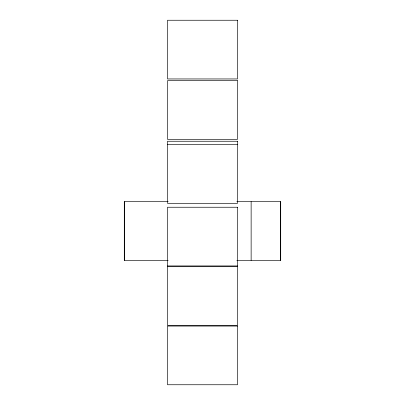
<?xml version="1.0" encoding="UTF-8"?>
<svg xmlns="http://www.w3.org/2000/svg" width="405" height="405" viewBox="0 0 405 405"><rect width="100%" height="100%" fill="white"/><g stroke="black" fill="none" stroke-linecap="round" stroke-linejoin="round"><path stroke-width="0.61" d="M167.508 144.641L237.492 144.641M168.141 201.655L124.289 201.655L124.289 260.359L168.141 260.359M236.859 201.655L280.711 201.655L280.711 260.359L236.859 260.359M167.508 265.948L237.492 265.948M167.508 266.703L237.492 266.703M280.599 201.655L280.599 260.359M251.135 201.655L251.135 260.359M124.401 201.655L124.401 260.359M237.492 20.25L167.508 20.25L167.508 78.955L237.492 78.955L237.492 20.25M237.492 80.651L167.508 80.651L167.508 139.355L237.492 139.355L237.492 80.651M237.492 141.254L167.508 141.254L167.508 203.345L237.492 203.345L237.492 141.254M237.492 207.244L167.508 207.244L167.508 325.407L237.492 325.407L237.492 207.244M237.492 326.045L167.508 326.045L167.508 384.75L237.492 384.75L237.492 326.045"/></g></svg>
